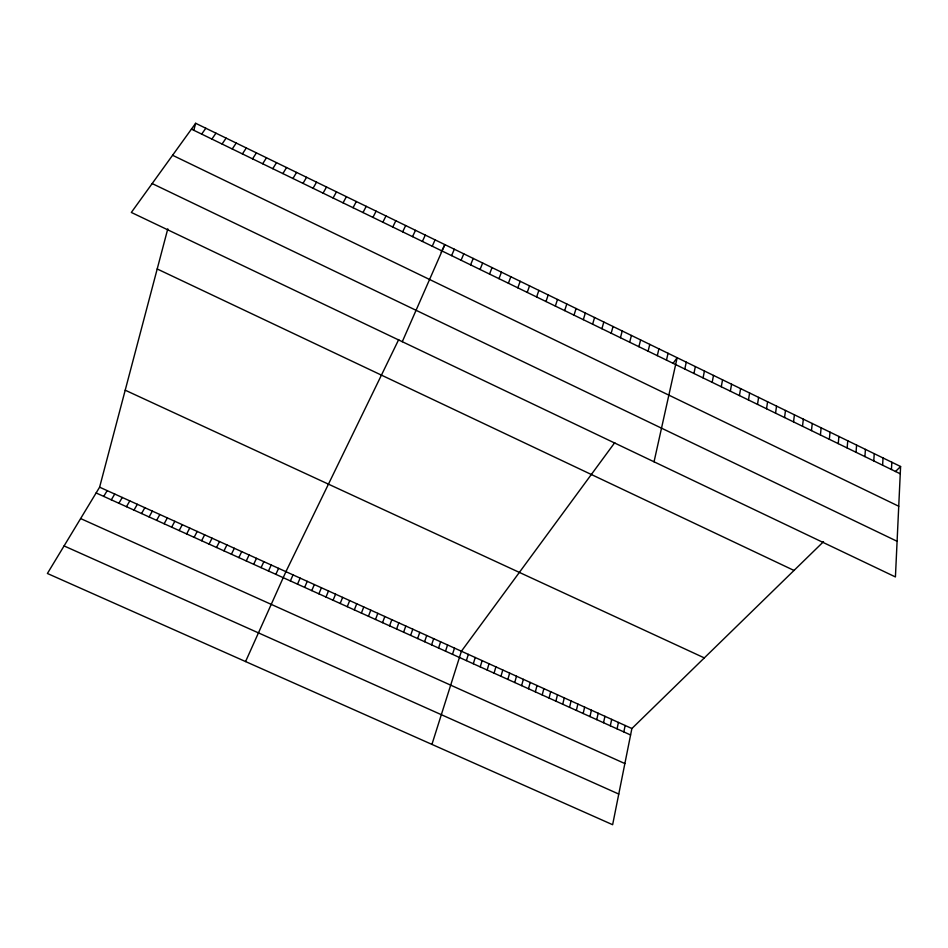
<?xml version="1.0" encoding="UTF-8"?>
<svg xmlns="http://www.w3.org/2000/svg" width="948" height="948" viewBox="0 0 948 948"><rect width="100%" height="100%" fill="white"/><g stroke="black" fill="none" stroke-linecap="round" stroke-linejoin="round"><path stroke-width="1.42" d="M900.6 466.511L895.422 576.941L131.334 212.447L195.655 123.287L900.6 466.511L895.433 471.547M891.44 469.497L891.831 462.245M882.612 465.195L883.038 457.967M873.76 460.894L874.246 453.677M864.908 456.592L865.429 449.388M856.032 452.279L856.601 445.086M847.145 447.954L847.761 440.784M838.245 443.628L838.909 436.471M829.334 439.291L830.033 432.158M820.399 434.954L821.158 427.832M811.464 430.605L812.258 423.495M802.506 426.245L803.347 419.158M793.535 421.884L794.424 414.821M784.553 417.523L785.489 410.472M775.547 413.15L776.542 406.111M766.541 408.766L767.584 401.751M757.511 404.381L758.601 397.378M748.47 399.985L749.607 392.993M739.416 395.577L740.601 388.609M730.351 391.169L731.583 384.224M721.274 386.748L722.554 379.828M712.173 382.328L713.5 375.42M823.516 541.675L631.878 728.526L612.633 824.713L47.4 573.481L99.611 487.189L167.796 228.823M703.06 377.897L704.435 371M623.843 731.915L625.159 725.481M693.936 373.465L695.358 366.592M617.077 728.858L618.428 722.423M684.8 369.021L686.269 362.16M610.311 725.789L611.685 719.366M603.532 722.72L604.931 716.309M596.754 719.65L598.176 713.24M654.037 461.806L677.168 357.728L673.009 363.392M589.964 716.581L591.41 710.182M666.48 360.11L668.056 353.284M583.162 713.5L584.643 707.101M576.36 710.419L577.865 704.032M657.296 355.642L658.919 348.84M569.547 707.327L571.075 700.951M648.1 351.175L649.771 344.385M562.721 704.245L564.285 697.87M555.895 701.153L557.483 694.789M549.058 698.048L550.669 691.708M638.893 346.695L640.611 339.929M542.209 694.955L543.856 688.615M629.662 342.216L631.439 335.462M193.783 130.386L195.655 123.287M535.359 691.85L537.018 685.511M528.498 688.746L530.193 682.418M620.43 337.713L622.244 330.982M521.625 685.629L523.343 679.313M611.176 333.222L613.036 326.503M514.752 682.513L516.494 676.208M507.855 679.396L509.645 673.104M500.971 676.28L502.772 669.987M601.909 328.707L603.817 322.012M494.062 673.151L495.899 666.871M592.619 324.192L594.586 317.521M487.154 670.023L489.014 663.754M480.233 666.894L482.129 660.626M583.316 319.677L585.343 313.018M473.313 663.754L475.232 657.497M466.38 660.614L468.324 654.369M574.014 315.151L576.076 308.503M431.933 744.393L461.415 651.229L614.778 442.609M452.492 654.321L454.495 648.1M564.676 310.612L566.797 303.988M445.524 651.181L447.563 644.948M555.338 306.074L557.507 299.473M438.569 648.017L440.619 641.808M431.589 644.865L433.674 638.656M545.977 301.523L548.205 294.935M424.609 641.701L426.719 635.504M417.618 638.537L419.763 632.352M536.615 296.961L538.879 290.396M410.614 635.373L412.795 629.188M527.218 292.399L529.553 285.858M403.611 632.197L405.815 626.024M396.596 629.022L398.824 622.86M517.821 287.825L520.191 281.295M389.569 625.834L391.832 619.684M508.401 283.251L510.83 276.745M382.542 622.658L384.829 616.508M375.503 619.471L377.814 613.332M368.452 616.271L370.798 610.145M498.968 278.665L501.456 272.171M361.389 613.083L363.771 606.957M489.524 274.067L492.059 267.597M354.327 609.884L356.732 603.769M347.252 606.673L349.694 600.582M480.067 269.469L482.651 263.023M340.178 603.473L342.643 597.382M333.08 600.262L335.58 594.183M470.587 264.859L473.218 258.425M325.982 597.05L328.506 590.971M461.095 260.25L463.785 253.839M318.884 593.827L321.431 587.76M311.762 590.604L314.345 584.549M451.592 255.628L454.329 249.229M304.64 587.381L307.247 581.337M297.506 584.146L300.149 578.114M402.284 341.707L444.861 244.62L441.164 252.227M290.372 580.923L293.039 574.891M245.579 661.562L285.917 571.668L398.729 339.538M432.241 246.219L435.085 239.868M275.844 574.346L278.582 568.338M422.393 241.432L425.296 235.092M268.462 571.004L271.223 564.996M261.067 567.651L263.864 561.666M412.534 236.633L415.497 230.328M253.673 564.297L256.493 558.325M246.255 560.943L249.111 554.971M402.663 231.833L405.673 225.541M238.837 557.59L241.728 551.629M231.407 554.225L234.334 548.276M392.768 227.022L395.837 220.754M223.977 550.859L226.928 544.91M382.862 222.211L385.99 215.954M216.523 547.482L219.509 541.557M209.07 544.105L212.079 538.18M372.931 217.376L376.119 211.155M201.604 540.727L204.649 534.814M362.989 212.542L366.236 206.332M194.127 537.338L197.208 531.437M186.649 533.949L189.754 528.06M353.035 207.707L356.329 201.521M179.16 530.56L182.289 524.682M171.659 527.159L174.823 521.293M343.058 202.86L346.411 196.686M164.146 523.758L167.346 517.904M333.068 198.002L336.481 191.852M156.621 520.357L159.857 514.503M149.097 516.944L152.355 511.102M141.548 513.532L144.854 507.701M323.067 193.131L326.527 187.005M134 510.119L137.33 504.289M313.041 188.261L316.561 182.158M126.451 506.694L129.805 500.888M118.879 503.269L122.28 497.463M303.005 183.379L306.571 177.288M111.307 499.833L114.732 494.05M103.723 496.397L107.183 490.626M292.944 178.485L296.57 172.418M282.871 173.591L286.557 167.547M272.775 168.685L276.52 162.665M262.667 163.767L266.471 157.771M252.547 158.837L256.41 152.865M242.404 153.908L246.326 147.959M232.248 148.966L236.218 143.041M222.069 144.025L226.11 138.112M211.878 139.072L215.966 133.182M201.663 134.106L205.823 128.241M64.073 545.929L618.771 794.057M80.627 518.568L624.874 763.567M96.127 492.96L630.586 734.973M99.611 487.189L631.878 728.526M125.207 390.197L704.305 657.9M157.202 268.971L794.009 570.447M152.178 183.568L897.092 541.284M172.583 155.271L898.74 506.244M191.437 129.129L900.256 473.787"/></g></svg>
